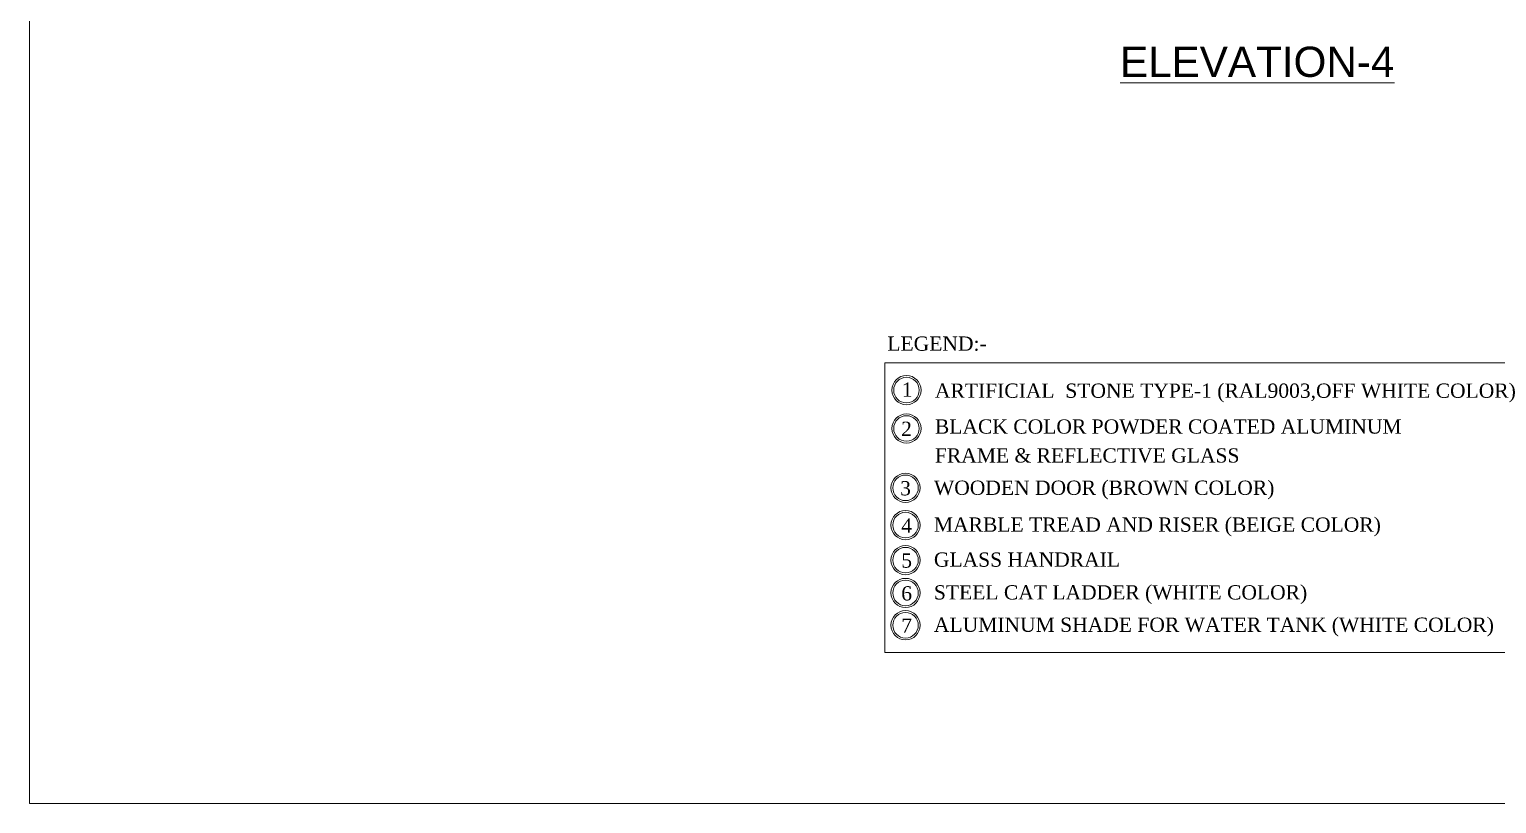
# Model space of a CAD drawing. Header units: inches. Extents: x -114 to 635, y -137 to 57.
# Drawn here: x 465.17 to 495.14, y -2.31 to 13.5 of the extents above; entities that cross this region are included whole.
import ezdxf

# ---------------------------------------------------------------- set-up
doc = ezdxf.new("R2010")
doc.units = ezdxf.units.IN
doc.header["$MEASUREMENT"] = 0
for name, color, linetype, lineweight in [('A-ELEVATION TAG', 230, 'Continuous', 5), ('BORDER A2', 7, 'Continuous', 50), ('TEXT2', 7, 'Continuous', 0)]:
    doc.layers.add(name, color=color, linetype=linetype, lineweight=lineweight)
doc.styles.add('Arial', font='arial.ttf')
doc.styles.add('BORDER', font='times.ttf', dxfattribs={"height": 0.2})

msp = doc.modelspace()

# ---------------------------------------------------------------- linework, layer by layer
at = {"layer": 'BORDER A2', "lineweight": 5}
msp.add_lwpolyline([(465.171, -2.308), (510.771, -2.308), (510.771, 37.892), (465.171, 37.892)], close=True, dxfattribs=at)
at = {"layer": 'TEXT2'}
msp.add_lwpolyline([(482.644, 0.778), (495.617, 0.778), (495.617, 6.694), (482.643, 6.694)], close=True, dxfattribs=at)
for centre, radius in [((483.085, 6.137), 0.298), ((483.085, 6.137), 0.261), ((483.085, 5.354), 0.298), ((483.085, 5.354), 0.261), ((483.066, 4.141), 0.298), ((483.066, 4.141), 0.261), ((483.066, 3.38), 0.298), ((483.066, 3.38), 0.261), ((483.066, 2.665), 0.298), ((483.066, 2.665), 0.261), ((483.066, 1.995), 0.298), ((483.066, 1.995), 0.261), ((483.066, 1.335), 0.298), ((483.066, 1.335), 0.261)]:
    msp.add_circle(centre, radius, dxfattribs=at)

# ---------------------------------------------------------------- texts
at = {"layer": 'A-ELEVATION TAG', "style": 'Arial'}
msp.add_text('%%UELEVATION-4', height=0.61699, dxfattribs=at).set_placement((487.447, 12.534))
at = {"layer": 'TEXT2', "style": 'BORDER'}
for s, height, p in [('LEGEND:-', 0.2913, (482.695, 6.941)), ('1', 0.291, (482.99, 6.001)), ('ARTIFICIAL  STONE TYPE-1 (RAL9003,OFF WHITE COLOR)', 0.29127, (483.666, 5.98)), ('2', 0.291, (482.976, 5.201)), ('BLACK COLOR POWDER COATED ALUMINUM', 0.29127, (483.666, 5.248)), ('FRAME & REFLECTIVE GLASS', 0.29127, (483.666, 4.657)), ('3', 0.291, (482.956, 3.988)), ('WOODEN DOOR (BROWN COLOR)', 0.29127, (483.646, 3.998)), ('4', 0.291, (482.979, 3.226)), ('MARBLE TREAD AND RISER (BEIGE COLOR)', 0.29127, (483.646, 3.245)), ('5', 0.291, (482.979, 2.511)), ('GLASS HANDRAIL', 0.29127, (483.646, 2.53)), ('6', 0.291, (482.979, 1.841)), ('STEEL CAT LADDER (WHITE COLOR)', 0.29127, (483.646, 1.861)), ('ALUMINUM SHADE FOR WATER TANK (WHITE COLOR)', 0.29127, (483.646, 1.2)), ('7', 0.291, (482.979, 1.181))]:
    msp.add_text(s, height=height, dxfattribs=at).set_placement(p)

doc.saveas('drawing.dxf')
